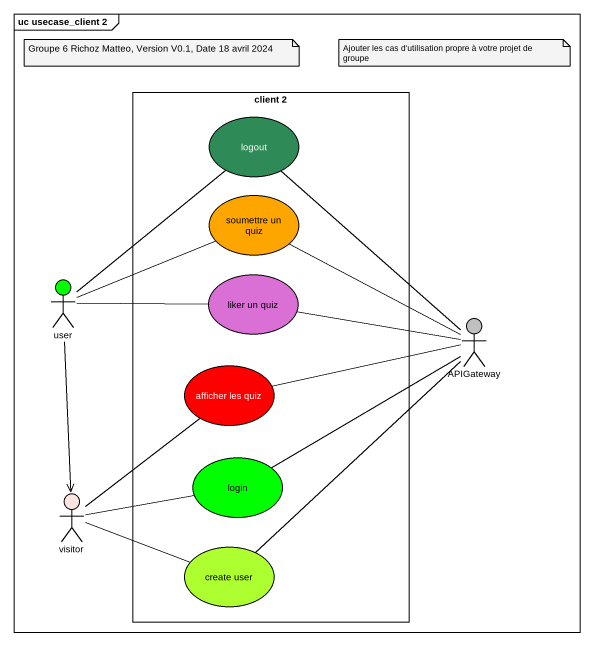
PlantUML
@startuml
mainframe uc usecase_client 2
rectangle "client 2" as client_2 {
  usecase logout #2E8B57
  usecase "soumettre un quiz" as soumettre_un_quiz #FFA500
  usecase "liker un quiz" as liker_un_quiz #DA70D6
  usecase "afficher les quiz" as afficher_les_quiz #FF0000
  usecase login #00FF00
  usecase "create user" as create_user #ADFF2F
}
actor user #00FF00
actor APIGateway #C0C0C0
actor visitor #FFE4E1
logout -- APIGateway
soumettre_un_quiz -right- APIGateway
user -up- logout
user -right- soumettre_un_quiz
user -right- liker_un_quiz
user --> visitor
liker_un_quiz -right- APIGateway
afficher_les_quiz -right- APIGateway
login -right- APIGateway
visitor -up- afficher_les_quiz
visitor -right- login
visitor -right- create_user
create_user -up- APIGateway
note as N1
  Groupe 6 Richoz Matteo, Version V0.1, Date 18 avril 2024
end note
note as N2
  Ajouter les cas d'utilisation propre à votre projet de groupe
end note
@enduml
